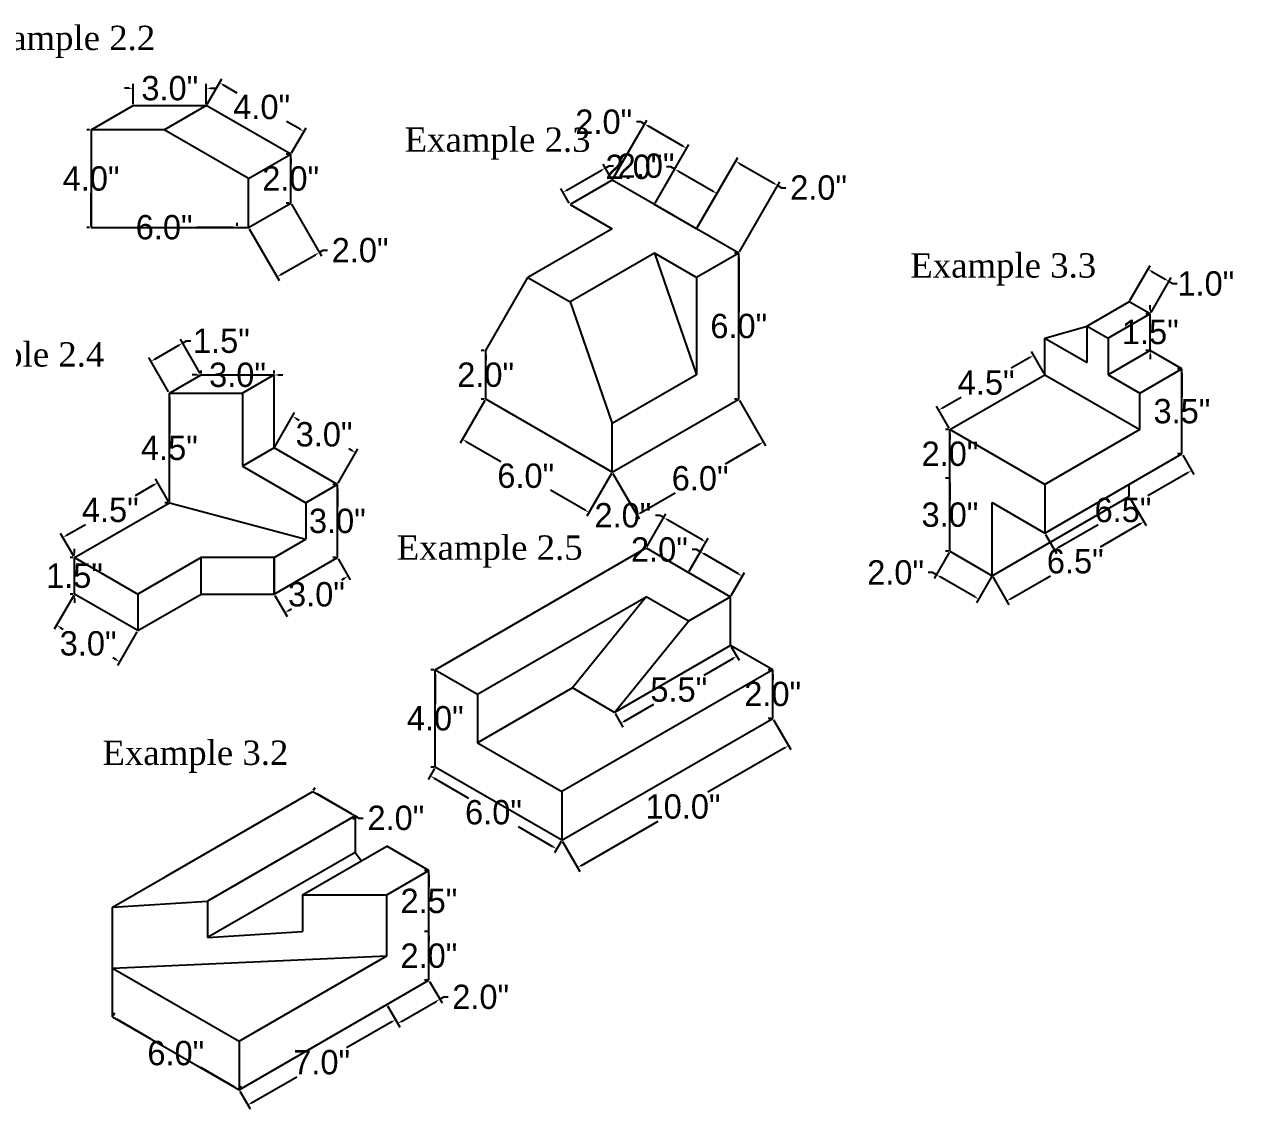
# Model space of a CAD drawing. Header units: inches. Extents: x 3.1 to 85.7, y -11.6 to 33.6.
# Drawn here: x 35.92 to 85.71, y -11.58 to 32.96 of the extents above; entities that cross this region are included whole.
import ezdxf

# ---------------------------------------------------------------- set-up
doc = ezdxf.new("R2010")
doc.units = ezdxf.units.IN
doc.header["$MEASUREMENT"] = 0
doc.dimstyles.get("Standard").update_dxf_attribs({"dimtxt": 1, "dimasz": 0.18, "dimexe": 0.18, "dimexo": 0.0625, "dimgap": 0.09, "dimtad": 0, "dimtih": 1, "dimtoh": 1, "dimdec": 1, "dimzin": 0, "dimdsep": 46, "dimlunit": 3, "dimtxsty": 'Standard', "dimcen": 0.09, "dimadec": 0, "dimazin": 0, "dimtfac": 1, "dimtdec": 1, "dimtofl": 0, "dimtmove": 0, "dimatfit": 3, "dimfxl": 1, "dimtolj": 1, "dimtzin": 0, "dimarcsym": 0})

# ---------------------------------------------------------------- blocks, each defined once
blk = doc.blocks.new('*D2')
at = {"color": 0, "lineweight": -2}
for p, q in [((65.197, 23.563), (65.08, 23.563)), ((65.26, 23.383), (65.26, 21.153)), ((65.26, 17.743), (65.26, 19.973)), ((65.197, 17.563), (65.08, 17.563))]:
    blk.add_line(p, q, dxfattribs=at)
at = {"color": 0}
for points in [[(65.23, 23.383), (65.29, 23.383), (65.26, 23.563)], [(65.23, 17.743), (65.29, 17.743), (65.26, 17.563)]]:
    blk.add_solid(points, dxfattribs=at)
at = {"layer": 'Defpoints', "color": 0}
for p in [(65.26, 23.563), (65.26, 17.563), (65.26, 17.563)]:
    blk.add_point(p, dxfattribs=at)
at = {"color": 0, "insert": (65.26, 20.563), "char_height": 1, "attachment_point": 5}
blk.add_mtext('\\A1;6.0"', dxfattribs=at)
blk = doc.blocks.new('*D5')
at = {"color": 0, "lineweight": -2}
for p, q in [((54.805, 19.563), (54.688, 19.563)), ((54.868, 19.383), (54.868, 19.153)), ((54.868, 17.743), (54.868, 17.973)), ((54.805, 17.563), (54.688, 17.563))]:
    blk.add_line(p, q, dxfattribs=at)
at = {"color": 0}
for points in [[(54.838, 19.383), (54.898, 19.383), (54.868, 19.563)], [(54.838, 17.743), (54.898, 17.743), (54.868, 17.563)]]:
    blk.add_solid(points, dxfattribs=at)
at = {"layer": 'Defpoints', "color": 0}
for p in [(54.868, 19.563), (54.868, 17.563), (54.868, 17.563)]:
    blk.add_point(p, dxfattribs=at)
at = {"color": 0, "insert": (54.868, 18.563), "char_height": 1, "attachment_point": 5}
blk.add_mtext('\\A1;2.0"', dxfattribs=at)
blk = doc.blocks.new('*D7')
at = {"color": 0, "lineweight": -2}
for p, q in [((40.397, 29.683), (40.397, 30.51)), ((43.397, 29.683), (43.397, 30.51)), ((40.217, 30.33), (40.037, 30.33)), ((43.577, 30.33), (43.757, 30.33))]:
    blk.add_line(p, q, dxfattribs=at)
at = {"color": 0}
for points in [[(40.217, 30.36), (40.217, 30.3), (40.397, 30.33)], [(43.577, 30.36), (43.577, 30.3), (43.397, 30.33)]]:
    blk.add_solid(points, dxfattribs=at)
at = {"layer": 'Defpoints', "color": 0}
for p in [(43.397, 30.33), (40.397, 29.62), (43.397, 29.62)]:
    blk.add_point(p, dxfattribs=at)
at = {"color": 0, "insert": (41.897, 30.33), "char_height": 1, "attachment_point": 5}
blk.add_mtext('\\A1;3.0"', dxfattribs=at)
blk = doc.blocks.new('*D8')
at = {"color": 0, "lineweight": -2}
for p, q in [((46.799, 27.62), (46.681, 27.62)), ((46.861, 27.44), (46.861, 27.21)), ((46.861, 25.8), (46.861, 26.03)), ((46.799, 25.62), (46.681, 25.62))]:
    blk.add_line(p, q, dxfattribs=at)
at = {"color": 0}
for points in [[(46.831, 27.44), (46.891, 27.44), (46.861, 27.62)], [(46.831, 25.8), (46.891, 25.8), (46.861, 25.62)]]:
    blk.add_solid(points, dxfattribs=at)
at = {"layer": 'Defpoints', "color": 0}
for p in [(46.861, 27.62), (46.861, 27.62), (46.861, 25.62)]:
    blk.add_point(p, dxfattribs=at)
at = {"color": 0, "insert": (46.861, 26.62), "char_height": 1, "attachment_point": 5}
blk.add_mtext('\\A1;2.0"', dxfattribs=at)
blk = doc.blocks.new('*D9')
at = {"color": 0, "lineweight": -2}
for p, q in [((38.665, 24.683), (38.665, 24.8)), ((38.845, 24.62), (40.325, 24.62)), ((44.485, 24.62), (43.005, 24.62)), ((44.665, 24.683), (44.665, 24.8))]:
    blk.add_line(p, q, dxfattribs=at)
at = {"color": 0}
for points in [[(38.845, 24.65), (38.845, 24.59), (38.665, 24.62)], [(44.485, 24.65), (44.485, 24.59), (44.665, 24.62)]]:
    blk.add_solid(points, dxfattribs=at)
at = {"layer": 'Defpoints', "color": 0}
for p in [(38.665, 24.62), (38.665, 24.62), (44.665, 24.62)]:
    blk.add_point(p, dxfattribs=at)
at = {"color": 0, "insert": (41.665, 24.62), "char_height": 1, "attachment_point": 5}
blk.add_mtext('\\A1;6.0"', dxfattribs=at)
blk = doc.blocks.new('*D10')
at = {"color": 0, "lineweight": -2}
for p, q in [((38.603, 28.62), (38.485, 28.62)), ((38.665, 28.44), (38.665, 27.21)), ((38.665, 24.8), (38.665, 26.03)), ((38.603, 24.62), (38.485, 24.62))]:
    blk.add_line(p, q, dxfattribs=at)
at = {"color": 0}
for points in [[(38.635, 28.44), (38.695, 28.44), (38.665, 28.62)], [(38.635, 24.8), (38.695, 24.8), (38.665, 24.62)]]:
    blk.add_solid(points, dxfattribs=at)
at = {"layer": 'Defpoints', "color": 0}
for p in [(38.665, 28.62), (38.665, 24.62), (38.665, 24.62)]:
    blk.add_point(p, dxfattribs=at)
at = {"color": 0, "insert": (38.665, 26.62), "char_height": 1, "attachment_point": 5}
blk.add_mtext('\\A1;4.0"', dxfattribs=at)
blk = doc.blocks.new('*D12')
at = {"color": 0, "lineweight": -2}
for p, q in [((42.999, 18.559), (42.819, 18.559)), ((43.179, 18.622), (43.179, 18.739)), ((46.179, 18.622), (46.179, 18.739)), ((46.359, 18.559), (46.539, 18.559))]:
    blk.add_line(p, q, dxfattribs=at)
at = {"color": 0}
for points in [[(42.999, 18.589), (42.999, 18.529), (43.179, 18.559)], [(46.359, 18.589), (46.359, 18.529), (46.179, 18.559)]]:
    blk.add_solid(points, dxfattribs=at)
at = {"layer": 'Defpoints', "color": 0}
for p in [(43.179, 18.559), (46.179, 18.559), (46.179, 18.559)]:
    blk.add_point(p, dxfattribs=at)
at = {"color": 0, "insert": (44.679, 18.559), "char_height": 1, "attachment_point": 5}
blk.add_mtext('\\A1;3.0"', dxfattribs=at)
blk = doc.blocks.new('*D14')
at = {"color": 0, "lineweight": -2}
for p, q in [((48.715, 14.059), (48.597, 14.059)), ((48.777, 13.879), (48.777, 13.149)), ((48.777, 11.239), (48.777, 11.969)), ((48.715, 11.059), (48.597, 11.059))]:
    blk.add_line(p, q, dxfattribs=at)
at = {"color": 0}
for points in [[(48.747, 13.879), (48.807, 13.879), (48.777, 14.059)], [(48.747, 11.239), (48.807, 11.239), (48.777, 11.059)]]:
    blk.add_solid(points, dxfattribs=at)
at = {"layer": 'Defpoints', "color": 0}
for p in [(48.777, 14.059), (48.777, 14.059), (48.777, 11.059)]:
    blk.add_point(p, dxfattribs=at)
at = {"color": 0, "insert": (48.777, 12.559), "char_height": 1, "attachment_point": 5}
blk.add_mtext('\\A1;3.0"', dxfattribs=at)
blk = doc.blocks.new('*D17')
at = {"color": 0, "lineweight": -2}
for p, q in [((41.88, 17.629), (41.88, 16.149)), ((41.943, 17.809), (42.06, 17.809)), ((41.88, 13.489), (41.88, 14.969)), ((41.818, 13.309), (41.7, 13.309))]:
    blk.add_line(p, q, dxfattribs=at)
at = {"color": 0}
for points in [[(41.85, 17.629), (41.91, 17.629), (41.88, 17.809)], [(41.85, 13.489), (41.91, 13.489), (41.88, 13.309)]]:
    blk.add_solid(points, dxfattribs=at)
at = {"layer": 'Defpoints', "color": 0}
for p in [(41.88, 17.809), (41.88, 13.309), (41.88, 13.309)]:
    blk.add_point(p, dxfattribs=at)
at = {"color": 0, "insert": (41.88, 15.559), "char_height": 1, "attachment_point": 5}
blk.add_mtext('\\A1;4.5"', dxfattribs=at)
blk = doc.blocks.new('*D18')
at = {"color": 0, "lineweight": -2}
for p, q in [((37.92, 11.059), (37.803, 11.059)), ((37.983, 11.239), (37.983, 11.419)), ((37.92, 9.559), (37.803, 9.559)), ((37.983, 9.379), (37.983, 9.199))]:
    blk.add_line(p, q, dxfattribs=at)
at = {"color": 0}
for points in [[(37.953, 11.239), (38.013, 11.239), (37.983, 11.059)], [(37.953, 9.379), (38.013, 9.379), (37.983, 9.559)]]:
    blk.add_solid(points, dxfattribs=at)
at = {"layer": 'Defpoints', "color": 0}
for p in [(37.983, 11.059), (37.983, 9.559), (37.983, 9.559)]:
    blk.add_point(p, dxfattribs=at)
at = {"color": 0, "insert": (37.983, 10.309), "char_height": 1, "attachment_point": 5}
blk.add_mtext('\\A1;1.5"', dxfattribs=at)
blk = doc.blocks.new('*D21')
at = {"color": 0, "lineweight": -2}
for p, q in [((66.592, 6.453), (66.474, 6.453)), ((66.654, 6.273), (66.654, 6.043)), ((66.654, 4.633), (66.654, 4.863)), ((66.592, 4.453), (66.474, 4.453))]:
    blk.add_line(p, q, dxfattribs=at)
at = {"color": 0}
for points in [[(66.624, 6.273), (66.684, 6.273), (66.654, 6.453)], [(66.624, 4.633), (66.684, 4.633), (66.654, 4.453)]]:
    blk.add_solid(points, dxfattribs=at)
at = {"layer": 'Defpoints', "color": 0}
for p in [(66.654, 6.453), (66.654, 6.453), (66.654, 4.453)]:
    blk.add_point(p, dxfattribs=at)
at = {"color": 0, "insert": (66.654, 5.453), "char_height": 1, "attachment_point": 5}
blk.add_mtext('\\A1;2.0"', dxfattribs=at)
blk = doc.blocks.new('*D25')
at = {"color": 0, "lineweight": -2}
for p, q in [((52.735, 6.453), (52.618, 6.453)), ((52.798, 6.273), (52.798, 5.043)), ((52.798, 2.633), (52.798, 3.863)), ((52.735, 2.453), (52.618, 2.453))]:
    blk.add_line(p, q, dxfattribs=at)
at = {"color": 0}
for points in [[(52.768, 6.273), (52.828, 6.273), (52.798, 6.453)], [(52.768, 2.633), (52.828, 2.633), (52.798, 2.453)]]:
    blk.add_solid(points, dxfattribs=at)
at = {"layer": 'Defpoints', "color": 0}
for p in [(52.798, 6.453), (52.798, 2.453), (52.798, 2.453)]:
    blk.add_point(p, dxfattribs=at)
at = {"color": 0, "insert": (52.798, 4.453), "char_height": 1, "attachment_point": 5}
blk.add_mtext('\\A1;4.0"', dxfattribs=at)
blk = doc.blocks.new('*D38')
at = {"color": 0, "lineweight": -2}
for p, q in [((52.474, -1.796), (52.356, -1.796)), ((52.536, -1.976), (52.536, -2.456)), ((52.536, -4.116), (52.536, -3.636)), ((52.474, -4.296), (52.356, -4.296))]:
    blk.add_line(p, q, dxfattribs=at)
at = {"color": 0}
for points in [[(52.506, -1.976), (52.566, -1.976), (52.536, -1.796)], [(52.506, -4.116), (52.566, -4.116), (52.536, -4.296)]]:
    blk.add_solid(points, dxfattribs=at)
at = {"layer": 'Defpoints', "color": 0}
for p in [(52.536, -1.796), (52.536, -1.796), (52.536, -4.296)]:
    blk.add_point(p, dxfattribs=at)
at = {"color": 0, "insert": (52.536, -3.046), "char_height": 1, "attachment_point": 5}
blk.add_mtext('\\A1;2.5"', dxfattribs=at)
blk = doc.blocks.new('*D39')
at = {"color": 0, "lineweight": -2}
for p, q in [((52.474, -4.296), (52.356, -4.296)), ((52.536, -4.476), (52.536, -4.706)), ((52.536, -6.116), (52.536, -5.886)), ((52.474, -6.296), (52.356, -6.296))]:
    blk.add_line(p, q, dxfattribs=at)
at = {"color": 0}
for points in [[(52.506, -4.476), (52.566, -4.476), (52.536, -4.296)], [(52.506, -6.116), (52.566, -6.116), (52.536, -6.296)]]:
    blk.add_solid(points, dxfattribs=at)
at = {"layer": 'Defpoints', "color": 0}
for p in [(52.536, -4.296), (52.536, -4.296), (52.536, -6.296)]:
    blk.add_point(p, dxfattribs=at)
at = {"color": 0, "insert": (52.536, -5.296), "char_height": 1, "attachment_point": 5}
blk.add_mtext('\\A1;2.0"', dxfattribs=at)
blk = doc.blocks.new('*D44')
at = {"color": 0, "lineweight": -2}
for p, q in [((73.869, 16.316), (73.752, 16.316)), ((73.932, 16.136), (73.932, 15.906)), ((73.932, 14.496), (73.932, 14.726)), ((73.869, 14.316), (73.752, 14.316))]:
    blk.add_line(p, q, dxfattribs=at)
at = {"color": 0}
for points in [[(73.902, 16.136), (73.962, 16.136), (73.932, 16.316)], [(73.902, 14.496), (73.962, 14.496), (73.932, 14.316)]]:
    blk.add_solid(points, dxfattribs=at)
at = {"layer": 'Defpoints', "color": 0}
for p in [(73.932, 16.316), (73.932, 16.316), (73.932, 14.316)]:
    blk.add_point(p, dxfattribs=at)
at = {"color": 0, "insert": (73.932, 15.316), "char_height": 1, "attachment_point": 5}
blk.add_mtext('\\A1;2.0"', dxfattribs=at)
blk = doc.blocks.new('*D45')
at = {"color": 0, "lineweight": -2}
for p, q in [((73.869, 14.316), (73.752, 14.316)), ((73.932, 14.136), (73.932, 13.406)), ((73.932, 11.496), (73.932, 12.226)), ((73.869, 11.316), (73.752, 11.316))]:
    blk.add_line(p, q, dxfattribs=at)
at = {"color": 0}
for points in [[(73.902, 14.136), (73.962, 14.136), (73.932, 14.316)], [(73.902, 11.496), (73.962, 11.496), (73.932, 11.316)]]:
    blk.add_solid(points, dxfattribs=at)
at = {"layer": 'Defpoints', "color": 0}
for p in [(73.932, 14.316), (73.932, 11.316), (73.932, 11.316)]:
    blk.add_point(p, dxfattribs=at)
at = {"color": 0, "insert": (73.932, 12.816), "char_height": 1, "attachment_point": 5}
blk.add_mtext('\\A1;3.0"', dxfattribs=at)
blk = doc.blocks.new('*D48')
at = {"color": 0, "lineweight": -2}
for p, q in [((83.396, 18.816), (83.278, 18.816)), ((83.458, 18.636), (83.458, 17.656)), ((83.458, 15.496), (83.458, 16.476)), ((83.396, 15.316), (83.278, 15.316))]:
    blk.add_line(p, q, dxfattribs=at)
at = {"color": 0}
for points in [[(83.428, 18.636), (83.488, 18.636), (83.458, 18.816)], [(83.428, 15.496), (83.488, 15.496), (83.458, 15.316)]]:
    blk.add_solid(points, dxfattribs=at)
at = {"layer": 'Defpoints', "color": 0}
for p in [(83.458, 18.816), (83.458, 15.316), (83.458, 15.316)]:
    blk.add_point(p, dxfattribs=at)
at = {"color": 0, "insert": (83.458, 17.066), "char_height": 1, "attachment_point": 5}
blk.add_mtext('\\A1;3.5"', dxfattribs=at)
blk = doc.blocks.new('*D49')
at = {"color": 0, "lineweight": -2}
for p, q in [((82.159, 21.246), (82.159, 21.426)), ((82.097, 21.066), (81.979, 21.066)), ((82.097, 19.566), (81.979, 19.566)), ((82.159, 19.386), (82.159, 19.206))]:
    blk.add_line(p, q, dxfattribs=at)
at = {"color": 0}
for points in [[(82.129, 21.246), (82.189, 21.246), (82.159, 21.066)], [(82.129, 19.386), (82.189, 19.386), (82.159, 19.566)]]:
    blk.add_solid(points, dxfattribs=at)
at = {"layer": 'Defpoints', "color": 0}
for p in [(82.159, 21.066), (82.159, 21.066), (82.159, 19.566)]:
    blk.add_point(p, dxfattribs=at)
at = {"color": 0, "insert": (82.159, 20.316), "char_height": 1, "attachment_point": 5}
blk.add_mtext('\\A1;1.5"', dxfattribs=at)
blk = doc.blocks.new('*D52')
at = {"color": 0, "lineweight": -2}
for p, q in [((39.577, -7.742), (39.636, -7.64)), ((39.702, -7.886), (41.122, -8.706)), ((44.586, -10.706), (43.166, -9.886)), ((44.773, -10.742), (44.832, -10.64))]:
    blk.add_line(p, q, dxfattribs=at)
at = {"color": 0}
for points in [[(39.717, -7.86), (39.687, -7.912), (39.546, -7.796)], [(44.601, -10.68), (44.571, -10.732), (44.742, -10.796)]]:
    blk.add_solid(points, dxfattribs=at)
at = {"layer": 'Defpoints', "color": 0}
for p in [(39.546, -7.796), (44.742, -10.796), (44.742, -10.796)]:
    blk.add_point(p, dxfattribs=at)
at = {"color": 0, "insert": (42.144, -9.296), "char_height": 1, "attachment_point": 5}
blk.add_mtext('\\A1;6.0"', dxfattribs=at)
blk = doc.blocks.new('*D53')
at = {"color": 0, "lineweight": -2}
for p, q in [((50.836, -7.35), (51.255, -8.076)), ((51.009, -8.01), (49.156, -9.08)), ((45.259, -11.33), (47.112, -10.26)), ((44.773, -10.85), (45.193, -11.576))]:
    blk.add_line(p, q, dxfattribs=at)
at = {"color": 0}
for points in [[(50.994, -7.984), (51.024, -8.036), (51.165, -7.92)], [(45.244, -11.304), (45.274, -11.356), (45.103, -11.42)]]:
    blk.add_solid(points, dxfattribs=at)
at = {"layer": 'Defpoints', "color": 0}
for p in [(50.804, -7.296), (44.742, -10.796), (45.103, -11.42)]:
    blk.add_point(p, dxfattribs=at)
at = {"color": 0, "insert": (48.134, -9.67), "char_height": 1, "attachment_point": 5}
blk.add_mtext('\\A1;7.0"', dxfattribs=at)
blk = doc.blocks.new('*D54')
at = {"color": 0, "lineweight": -2}
for p, q in [((47.804, 1.508), (47.863, 1.61)), ((47.929, 1.364), (49.349, 0.544)), ((49.474, 0.4), (49.415, 0.298)), ((49.505, 0.454), (49.661, 0.364)), ((49.661, 0.364), (49.841, 0.364))]:
    blk.add_line(p, q, dxfattribs=at)
at = {"color": 0}
for points in [[(47.944, 1.39), (47.914, 1.338), (47.773, 1.454)], [(49.364, 0.57), (49.334, 0.518), (49.505, 0.454)]]:
    blk.add_solid(points, dxfattribs=at)
at = {"layer": 'Defpoints', "color": 0}
for p in [(47.773, 1.454), (49.505, 0.454), (49.505, 0.454)]:
    blk.add_point(p, dxfattribs=at)
at = {"color": 0, "insert": (51.181, 0.364), "char_height": 1, "attachment_point": 5}
blk.add_mtext('\\A1;2.0"', dxfattribs=at)
blk = doc.blocks.new('*D55')
at = {"color": 0, "lineweight": -2}
for p, q in [((52.568, -6.35), (53.077, -7.232)), ((50.836, -7.35), (51.345, -8.232)), ((51.411, -7.986), (52.831, -7.166)), ((52.987, -7.076), (53.143, -6.986)), ((53.143, -6.986), (53.323, -6.986))]:
    blk.add_line(p, q, dxfattribs=at)
at = {"color": 0}
for points in [[(52.816, -7.14), (52.846, -7.192), (52.987, -7.076)], [(51.396, -7.96), (51.426, -8.012), (51.255, -8.076)]]:
    blk.add_solid(points, dxfattribs=at)
at = {"layer": 'Defpoints', "color": 0}
for p in [(52.536, -6.296), (50.804, -7.296), (52.987, -7.076)]:
    blk.add_point(p, dxfattribs=at)
at = {"color": 0, "insert": (54.663, -6.986), "char_height": 1, "attachment_point": 5}
blk.add_mtext('\\A1;2.0"', dxfattribs=at)
blk = doc.blocks.new('*D56')
at = {"color": 0, "lineweight": -2}
for p, q in [((52.766, 2.399), (52.501, 1.939)), ((52.747, 2.005), (54.167, 1.185)), ((57.631, -0.815), (56.211, 0.005)), ((57.963, -0.601), (57.697, -1.061))]:
    blk.add_line(p, q, dxfattribs=at)
at = {"color": 0}
for points in [[(52.762, 2.031), (52.732, 1.979), (52.591, 2.095)], [(57.646, -0.789), (57.616, -0.841), (57.787, -0.905)]]:
    blk.add_solid(points, dxfattribs=at)
at = {"layer": 'Defpoints', "color": 0}
for p in [(52.798, 2.453), (57.787, -0.905), (57.994, -0.547)]:
    blk.add_point(p, dxfattribs=at)
at = {"color": 0, "insert": (55.189, 0.595), "char_height": 1, "attachment_point": 5}
blk.add_mtext('\\A1;6.0"', dxfattribs=at)
blk = doc.blocks.new('*D57')
at = {"color": 0, "lineweight": -2}
for p, q in [((66.685, 4.399), (67.392, 3.174)), ((67.147, 3.24), (63.994, 1.42)), ((58.798, -1.58), (61.95, 0.24)), ((58.025, -0.601), (58.732, -1.826))]:
    blk.add_line(p, q, dxfattribs=at)
at = {"color": 0}
for points in [[(67.132, 3.266), (67.162, 3.214), (67.302, 3.33)], [(58.783, -1.554), (58.813, -1.606), (58.642, -1.67)]]:
    blk.add_solid(points, dxfattribs=at)
at = {"layer": 'Defpoints', "color": 0}
for p in [(66.654, 4.453), (57.994, -0.547), (58.642, -1.67)]:
    blk.add_point(p, dxfattribs=at)
at = {"color": 0, "insert": (62.972, 0.83), "char_height": 1, "attachment_point": 5}
blk.add_mtext('\\A1;10.0"', dxfattribs=at)
blk = doc.blocks.new('*D58')
at = {"color": 0, "lineweight": -2}
for p, q in [((64.953, 7.399), (65.27, 6.851)), ((65.024, 6.917), (63.82, 6.222)), ((60.572, 4.347), (61.776, 5.042)), ((60.19, 4.649), (60.506, 4.101))]:
    blk.add_line(p, q, dxfattribs=at)
at = {"color": 0}
for points in [[(65.009, 6.943), (65.039, 6.891), (65.18, 7.007)], [(60.557, 4.373), (60.587, 4.321), (60.416, 4.257)]]:
    blk.add_solid(points, dxfattribs=at)
at = {"layer": 'Defpoints', "color": 0}
for p in [(64.922, 7.453), (60.159, 4.703), (60.416, 4.257)]:
    blk.add_point(p, dxfattribs=at)
at = {"color": 0, "insert": (62.798, 5.632), "char_height": 1, "attachment_point": 5}
blk.add_mtext('\\A1;5.5"', dxfattribs=at)
blk = doc.blocks.new('*D59')
at = {"color": 0, "lineweight": -2}
for p, q in [((61.489, 11.507), (62.268, 12.856)), ((62.022, 12.79), (61.842, 12.79)), ((62.178, 12.7), (62.022, 12.79)), ((63.754, 11.79), (62.334, 12.61)), ((63.221, 10.507), (64, 11.856))]:
    blk.add_line(p, q, dxfattribs=at)
at = {"color": 0}
for points in [[(62.349, 12.636), (62.319, 12.584), (62.178, 12.7)], [(63.769, 11.816), (63.739, 11.764), (63.91, 11.7)]]:
    blk.add_solid(points, dxfattribs=at)
at = {"layer": 'Defpoints', "color": 0}
for p in [(62.178, 12.7), (61.458, 11.453), (63.19, 10.453)]:
    blk.add_point(p, dxfattribs=at)
at = {"color": 0, "insert": (60.502, 12.79), "char_height": 1, "attachment_point": 5}
blk.add_mtext('\\A1;2.0"', dxfattribs=at)
blk = doc.blocks.new('*D60')
at = {"color": 0, "lineweight": -2}
for p, q in [((63.221, 10.507), (63.767, 11.452)), ((63.521, 11.386), (63.341, 11.386)), ((63.677, 11.296), (63.521, 11.386)), ((65.253, 10.386), (63.833, 11.206)), ((64.953, 9.507), (65.499, 10.452))]:
    blk.add_line(p, q, dxfattribs=at)
at = {"color": 0}
for points in [[(63.848, 11.232), (63.818, 11.18), (63.677, 11.296)], [(65.268, 10.412), (65.238, 10.36), (65.409, 10.296)]]:
    blk.add_solid(points, dxfattribs=at)
at = {"layer": 'Defpoints', "color": 0}
for p in [(63.677, 11.296), (63.19, 10.453), (64.922, 9.453)]:
    blk.add_point(p, dxfattribs=at)
at = {"color": 0, "insert": (62.001, 11.386), "char_height": 1, "attachment_point": 5}
blk.add_mtext('\\A1;2.0"', dxfattribs=at)
blk = doc.blocks.new('*D61')
at = {"color": 0, "lineweight": -2}
for p, q in [((81.324, 13.512), (81.983, 12.372)), ((81.737, 12.438), (80.1, 11.493)), ((75.695, 10.262), (76.354, 9.122)), ((76.419, 9.368), (78.056, 10.313))]:
    blk.add_line(p, q, dxfattribs=at)
at = {"color": 0}
for points in [[(81.722, 12.464), (81.752, 12.412), (81.893, 12.528)], [(76.404, 9.394), (76.434, 9.342), (76.264, 9.278)]]:
    blk.add_solid(points, dxfattribs=at)
at = {"layer": 'Defpoints', "color": 0}
for p in [(81.293, 13.566), (81.893, 12.528), (75.664, 10.316)]:
    blk.add_point(p, dxfattribs=at)
at = {"color": 0, "insert": (79.078, 10.903), "char_height": 1, "attachment_point": 5}
blk.add_mtext('\\A1;6.5"', dxfattribs=at)
blk = doc.blocks.new('*D62')
at = {"color": 0, "lineweight": -2}
for p, q in [((83.489, 15.262), (83.943, 14.476)), ((83.697, 14.542), (82.061, 13.597)), ((77.86, 12.012), (78.314, 11.226)), ((78.38, 11.472), (80.017, 12.417))]:
    blk.add_line(p, q, dxfattribs=at)
at = {"color": 0}
for points in [[(83.682, 14.568), (83.712, 14.516), (83.853, 14.632)], [(78.365, 11.498), (78.395, 11.446), (78.224, 11.382)]]:
    blk.add_solid(points, dxfattribs=at)
at = {"layer": 'Defpoints', "color": 0}
for p in [(83.458, 15.316), (77.829, 12.066), (78.224, 11.382)]:
    blk.add_point(p, dxfattribs=at)
at = {"color": 0, "insert": (81.039, 13.007), "char_height": 1, "attachment_point": 5}
blk.add_mtext('\\A1;6.5"', dxfattribs=at)
blk = doc.blocks.new('*D63')
at = {"color": 0, "lineweight": -2}
for p, q in [((73.901, 11.262), (73.286, 10.198)), ((73.221, 10.444), (73.041, 10.444)), ((73.376, 10.354), (73.221, 10.444)), ((74.953, 9.444), (73.532, 10.264)), ((75.633, 10.262), (75.019, 9.198))]:
    blk.add_line(p, q, dxfattribs=at)
at = {"color": 0}
for points in [[(73.547, 10.29), (73.517, 10.238), (73.376, 10.354)], [(74.968, 9.47), (74.938, 9.418), (75.109, 9.354)]]:
    blk.add_solid(points, dxfattribs=at)
at = {"layer": 'Defpoints', "color": 0}
for p in [(73.932, 11.316), (73.376, 10.354), (75.664, 10.316)]:
    blk.add_point(p, dxfattribs=at)
at = {"color": 0, "insert": (71.701, 10.444), "char_height": 1, "attachment_point": 5}
blk.add_mtext('\\A1;2.0"', dxfattribs=at)
blk = doc.blocks.new('*D64')
at = {"color": 0, "lineweight": -2}
for p, q in [((77.798, 18.621), (77.277, 19.522)), ((77.211, 19.276), (76.44, 18.831)), ((73.626, 17.206), (74.397, 17.651)), ((73.901, 16.371), (73.38, 17.272))]:
    blk.add_line(p, q, dxfattribs=at)
at = {"color": 0}
for points in [[(77.196, 19.302), (77.226, 19.25), (77.367, 19.366)], [(73.611, 17.232), (73.641, 17.18), (73.47, 17.116)]]:
    blk.add_solid(points, dxfattribs=at)
at = {"layer": 'Defpoints', "color": 0}
for p in [(77.367, 19.366), (77.829, 18.566), (73.932, 16.316)]:
    blk.add_point(p, dxfattribs=at)
at = {"color": 0, "insert": (75.419, 18.241), "char_height": 1, "attachment_point": 5}
blk.add_mtext('\\A1;4.5"', dxfattribs=at)
blk = doc.blocks.new('*D66')
at = {"color": 0, "lineweight": -2}
for p, q in [((81.324, 21.621), (82.153, 23.056)), ((82.19, 21.121), (83.019, 22.556)), ((82.219, 22.81), (82.773, 22.49)), ((82.929, 22.4), (83.085, 22.31)), ((83.085, 22.31), (83.265, 22.31))]:
    blk.add_line(p, q, dxfattribs=at)
at = {"color": 0}
for points in [[(82.234, 22.836), (82.204, 22.784), (82.063, 22.9)], [(82.788, 22.516), (82.758, 22.464), (82.929, 22.4)]]:
    blk.add_solid(points, dxfattribs=at)
at = {"layer": 'Defpoints', "color": 0}
for p in [(82.929, 22.4), (81.293, 21.566), (82.159, 21.066)]:
    blk.add_point(p, dxfattribs=at)
at = {"color": 0, "insert": (84.439, 22.31), "char_height": 1, "attachment_point": 5}
blk.add_mtext('\\A1;1.0"', dxfattribs=at)
blk = doc.blocks.new('*D67')
at = {"color": 0, "lineweight": -2}
for p, q in [((58.202, 26.147), (59.622, 26.967)), ((60.032, 26.617), (59.688, 27.213)), ((59.778, 27.057), (59.934, 27.147)), ((59.934, 27.147), (60.114, 27.147)), ((58.3, 25.617), (57.956, 26.213))]:
    blk.add_line(p, q, dxfattribs=at)
at = {"color": 0}
for points in [[(59.607, 26.993), (59.637, 26.942), (59.778, 27.057)], [(58.187, 26.173), (58.217, 26.122), (58.046, 26.057)]]:
    blk.add_solid(points, dxfattribs=at)
at = {"layer": 'Defpoints', "color": 0}
for p in [(59.778, 27.057), (60.064, 26.563), (58.332, 25.563)]:
    blk.add_point(p, dxfattribs=at)
at = {"color": 0, "insert": (61.454, 27.147), "char_height": 1, "attachment_point": 5}
blk.add_mtext('\\A1;2.0"', dxfattribs=at)
blk = doc.blocks.new('*D68')
at = {"color": 0, "lineweight": -2}
for p, q in [((54.836, 17.509), (53.825, 15.758)), ((54.071, 15.824), (55.491, 15.004)), ((60.032, 14.509), (59.021, 12.758)), ((58.956, 13.004), (57.535, 13.824))]:
    blk.add_line(p, q, dxfattribs=at)
at = {"color": 0}
for points in [[(54.086, 15.85), (54.056, 15.798), (53.915, 15.914)], [(58.971, 13.03), (58.941, 12.978), (59.111, 12.914)]]:
    blk.add_solid(points, dxfattribs=at)
at = {"layer": 'Defpoints', "color": 0}
for p in [(54.868, 17.563), (60.064, 14.563), (59.111, 12.914)]:
    blk.add_point(p, dxfattribs=at)
at = {"color": 0, "insert": (56.513, 14.414), "char_height": 1, "attachment_point": 5}
blk.add_mtext('\\A1;6.0"', dxfattribs=at)
blk = doc.blocks.new('*D69')
at = {"color": 0, "lineweight": -2}
for p, q in [((65.291, 17.509), (66.362, 15.654)), ((66.116, 15.72), (64.696, 14.9)), ((60.095, 14.509), (61.166, 12.654)), ((61.231, 12.9), (62.652, 13.72))]:
    blk.add_line(p, q, dxfattribs=at)
at = {"color": 0}
for points in [[(66.101, 15.746), (66.131, 15.694), (66.272, 15.81)], [(61.216, 12.926), (61.246, 12.874), (61.076, 12.81)]]:
    blk.add_solid(points, dxfattribs=at)
at = {"layer": 'Defpoints', "color": 0}
for p in [(65.26, 17.563), (60.064, 14.563), (61.076, 12.81)]:
    blk.add_point(p, dxfattribs=at)
at = {"color": 0, "insert": (63.674, 14.31), "char_height": 1, "attachment_point": 5}
blk.add_mtext('\\A1;6.0"', dxfattribs=at)
blk = doc.blocks.new('*D70')
at = {"color": 0, "lineweight": -2}
for p, q in [((60.095, 26.617), (61.482, 29.019)), ((61.236, 28.953), (61.056, 28.953)), ((61.392, 28.863), (61.236, 28.953)), ((62.968, 27.953), (61.548, 28.773)), ((61.827, 25.617), (63.214, 28.019))]:
    blk.add_line(p, q, dxfattribs=at)
at = {"color": 0}
for points in [[(61.563, 28.799), (61.533, 28.748), (61.392, 28.863)], [(62.983, 27.979), (62.953, 27.928), (63.124, 27.863)]]:
    blk.add_solid(points, dxfattribs=at)
at = {"layer": 'Defpoints', "color": 0}
for p in [(61.392, 28.863), (60.064, 26.563), (61.796, 25.563)]:
    blk.add_point(p, dxfattribs=at)
at = {"color": 0, "insert": (59.716, 28.953), "char_height": 1, "attachment_point": 5}
blk.add_mtext('\\A1;2.0"', dxfattribs=at)
blk = doc.blocks.new('*D71')
at = {"color": 0, "lineweight": -2}
for p, q in [((61.827, 25.617), (62.721, 27.165)), ((62.475, 27.099), (62.295, 27.099)), ((62.631, 27.009), (62.475, 27.099)), ((64.207, 26.099), (62.786, 26.919)), ((63.559, 24.617), (64.453, 26.165))]:
    blk.add_line(p, q, dxfattribs=at)
at = {"color": 0}
for points in [[(62.801, 26.945), (62.771, 26.893), (62.631, 27.009)], [(64.222, 26.125), (64.192, 26.073), (64.363, 26.009)]]:
    blk.add_solid(points, dxfattribs=at)
at = {"layer": 'Defpoints', "color": 0}
for p in [(62.631, 27.009), (61.796, 25.563), (63.528, 24.563)]:
    blk.add_point(p, dxfattribs=at)
at = {"color": 0, "insert": (60.955, 27.099), "char_height": 1, "attachment_point": 5}
blk.add_mtext('\\A1;2.0"', dxfattribs=at)
blk = doc.blocks.new('*D72')
at = {"color": 0, "lineweight": -2}
for p, q in [((63.559, 24.617), (65.22, 27.494)), ((65.286, 27.248), (66.706, 26.428)), ((65.291, 23.617), (66.952, 26.494)), ((66.862, 26.338), (67.018, 26.248)), ((67.018, 26.248), (67.198, 26.248))]:
    blk.add_line(p, q, dxfattribs=at)
at = {"color": 0}
for points in [[(65.301, 27.274), (65.271, 27.222), (65.13, 27.338)], [(66.721, 26.454), (66.691, 26.402), (66.862, 26.338)]]:
    blk.add_solid(points, dxfattribs=at)
at = {"layer": 'Defpoints', "color": 0}
for p in [(66.862, 26.338), (63.528, 24.563), (65.26, 23.563)]:
    blk.add_point(p, dxfattribs=at)
at = {"color": 0, "insert": (68.538, 26.248), "char_height": 1, "attachment_point": 5}
blk.add_mtext('\\A1;2.0"', dxfattribs=at)
blk = doc.blocks.new('*D73')
at = {"color": 0, "lineweight": -2}
for p, q in [((46.893, 25.566), (48.125, 23.432)), ((45.161, 24.566), (46.393, 22.432)), ((46.459, 22.678), (47.879, 23.498)), ((48.035, 23.588), (48.191, 23.678)), ((48.191, 23.678), (48.371, 23.678))]:
    blk.add_line(p, q, dxfattribs=at)
at = {"color": 0}
for points in [[(47.864, 23.524), (47.894, 23.472), (48.035, 23.588)], [(46.444, 22.704), (46.474, 22.652), (46.303, 22.588)]]:
    blk.add_solid(points, dxfattribs=at)
at = {"layer": 'Defpoints', "color": 0}
for p in [(46.861, 25.62), (45.129, 24.62), (48.035, 23.588)]:
    blk.add_point(p, dxfattribs=at)
at = {"color": 0, "insert": (49.711, 23.678), "char_height": 1, "attachment_point": 5}
blk.add_mtext('\\A1;2.0"', dxfattribs=at)
blk = doc.blocks.new('*D74')
at = {"color": 0, "lineweight": -2}
for p, q in [((43.429, 29.674), (44.029, 30.714)), ((44.095, 30.468), (44.649, 30.148)), ((47.247, 28.648), (46.693, 28.968)), ((46.893, 27.674), (47.493, 28.714))]:
    blk.add_line(p, q, dxfattribs=at)
at = {"color": 0}
for points in [[(44.11, 30.494), (44.08, 30.442), (43.939, 30.558)], [(47.262, 28.674), (47.232, 28.622), (47.403, 28.558)]]:
    blk.add_solid(points, dxfattribs=at)
at = {"layer": 'Defpoints', "color": 0}
for p in [(43.397, 29.62), (47.403, 28.558), (46.861, 27.62)]:
    blk.add_point(p, dxfattribs=at)
at = {"color": 0, "insert": (45.671, 29.558), "char_height": 1, "attachment_point": 5}
blk.add_mtext('\\A1;4.0"', dxfattribs=at)
blk = doc.blocks.new('*D75')
at = {"color": 0, "lineweight": -2}
for p, q in [((48.808, 11.005), (49.308, 10.139)), ((49.062, 10.205), (48.941, 10.135)), ((46.21, 9.505), (46.71, 8.639)), ((46.776, 8.885), (46.897, 8.955))]:
    blk.add_line(p, q, dxfattribs=at)
at = {"color": 0}
for points in [[(49.047, 10.231), (49.077, 10.179), (49.218, 10.295)], [(46.761, 8.911), (46.791, 8.859), (46.62, 8.795)]]:
    blk.add_solid(points, dxfattribs=at)
at = {"layer": 'Defpoints', "color": 0}
for p in [(48.777, 11.059), (49.218, 10.295), (46.179, 9.559)]:
    blk.add_point(p, dxfattribs=at)
at = {"color": 0, "insert": (47.919, 9.545), "char_height": 1, "attachment_point": 5}
blk.add_mtext('\\A1;3.0"', dxfattribs=at)
blk = doc.blocks.new('*D76')
at = {"color": 0, "lineweight": -2}
for p, q in [((37.952, 9.505), (37.154, 8.124)), ((37.4, 8.189), (37.521, 8.119)), ((40.55, 8.005), (39.752, 6.624)), ((39.686, 6.869), (39.565, 6.939))]:
    blk.add_line(p, q, dxfattribs=at)
at = {"color": 0}
for points in [[(37.415, 8.215), (37.385, 8.163), (37.244, 8.279)], [(39.701, 6.895), (39.671, 6.843), (39.842, 6.779)]]:
    blk.add_solid(points, dxfattribs=at)
at = {"layer": 'Defpoints', "color": 0}
for p in [(37.983, 9.559), (40.581, 8.059), (39.842, 6.779)]:
    blk.add_point(p, dxfattribs=at)
at = {"color": 0, "insert": (38.543, 7.529), "char_height": 1, "attachment_point": 5}
blk.add_mtext('\\A1;3.0"', dxfattribs=at)
blk = doc.blocks.new('*D77')
at = {"color": 0, "lineweight": -2}
for p, q in [((46.21, 15.613), (47.023, 17.021)), ((47.089, 16.775), (47.21, 16.705)), ((48.808, 14.113), (49.621, 15.521)), ((49.375, 15.455), (49.254, 15.525))]:
    blk.add_line(p, q, dxfattribs=at)
at = {"color": 0}
for points in [[(47.104, 16.801), (47.074, 16.749), (46.933, 16.865)], [(49.39, 15.481), (49.36, 15.429), (49.531, 15.365)]]:
    blk.add_solid(points, dxfattribs=at)
at = {"layer": 'Defpoints', "color": 0}
for p in [(46.933, 16.865), (46.179, 15.559), (48.777, 14.059)]:
    blk.add_point(p, dxfattribs=at)
at = {"color": 0, "insert": (48.232, 16.115), "char_height": 1, "attachment_point": 5}
blk.add_mtext('\\A1;3.0"', dxfattribs=at)
blk = doc.blocks.new('*D78')
at = {"color": 0, "lineweight": -2}
for p, q in [((43.148, 18.613), (42.333, 20.024)), ((42.423, 19.868), (42.579, 19.958)), ((42.579, 19.958), (42.759, 19.958)), ((41.28, 19.208), (42.267, 19.778)), ((41.849, 17.863), (41.034, 19.274))]:
    blk.add_line(p, q, dxfattribs=at)
at = {"color": 0}
for points in [[(42.252, 19.804), (42.282, 19.752), (42.423, 19.868)], [(41.265, 19.234), (41.295, 19.182), (41.124, 19.118)]]:
    blk.add_solid(points, dxfattribs=at)
at = {"layer": 'Defpoints', "color": 0}
for p in [(42.423, 19.868), (43.179, 18.559), (41.88, 17.809)]:
    blk.add_point(p, dxfattribs=at)
at = {"color": 0, "insert": (44.016, 19.958), "char_height": 1, "attachment_point": 5}
blk.add_mtext('\\A1;1.5"', dxfattribs=at)
blk = doc.blocks.new('*D82')
at = {"color": 0, "lineweight": -2}
for p, q in [((41.247, 14.046), (40.476, 13.601)), ((41.849, 13.363), (41.313, 14.291)), ((37.952, 11.113), (37.416, 12.041)), ((37.662, 11.976), (38.432, 12.421))]:
    blk.add_line(p, q, dxfattribs=at)
at = {"color": 0}
for points in [[(41.232, 14.072), (41.262, 14.02), (41.403, 14.136)], [(37.647, 12.002), (37.677, 11.95), (37.506, 11.886)]]:
    blk.add_solid(points, dxfattribs=at)
at = {"layer": 'Defpoints', "color": 0}
for p in [(41.403, 14.136), (41.88, 13.309), (37.983, 11.059)]:
    blk.add_point(p, dxfattribs=at)
at = {"color": 0, "insert": (39.454, 13.011), "char_height": 1, "attachment_point": 5}
blk.add_mtext('\\A1;4.5"', dxfattribs=at)

msp = doc.modelspace()

# ---------------------------------------------------------------- linework, layer by layer
for p, q in [((38.665, 28.62), (40.397, 29.62)), ((40.397, 29.62), (43.397, 29.62)), ((41.665, 28.62), (43.397, 29.62)), ((46.861, 27.62), (43.397, 29.62)), ((41.665, 28.62), (38.665, 28.62)), ((38.665, 28.62), (38.665, 24.62)), ((45.129, 26.62), (41.665, 28.62)), ((45.129, 26.62), (46.861, 27.62)), ((46.861, 25.62), (46.861, 27.62)), ((45.129, 24.62), (45.129, 26.62)), ((60.064, 26.563), (58.332, 25.563)), ((61.796, 25.563), (60.064, 26.563)), ((45.129, 24.62), (46.861, 25.62)), ((58.332, 25.563), (60.064, 24.563)), ((63.528, 24.563), (61.796, 25.563)), ((38.665, 24.62), (44.665, 24.62)), ((43.129, 24.62), (45.129, 24.62)), ((45.129, 24.62), (45.129, 24.62)), ((60.064, 24.563), (56.6, 22.563)), ((65.26, 23.563), (63.528, 24.563)), ((61.796, 23.563), (58.332, 21.563)), ((63.528, 22.563), (61.796, 23.563)), ((61.796, 23.563), (63.528, 18.563)), ((65.26, 23.563), (63.528, 22.563)), ((65.26, 17.563), (65.26, 23.563)), ((54.868, 19.563), (56.6, 22.563)), ((56.6, 22.563), (58.332, 21.563)), ((63.528, 22.563), (63.528, 18.563)), ((58.332, 21.563), (60.064, 16.563)), ((81.293, 21.566), (79.561, 20.566)), ((82.159, 21.066), (81.293, 21.566)), ((82.159, 21.066), (80.427, 20.066)), ((82.159, 19.566), (82.159, 21.066)), ((77.829, 20.066), (79.561, 20.566)), ((79.561, 19.066), (79.561, 20.566)), ((79.561, 20.566), (80.427, 20.066)), ((77.829, 18.566), (77.829, 20.066)), ((77.829, 20.066), (79.561, 19.066)), ((80.427, 20.066), (80.427, 18.566)), ((54.868, 17.563), (54.868, 19.563)), ((82.159, 19.566), (80.427, 18.566)), ((83.458, 18.816), (82.159, 19.566)), ((41.88, 17.809), (43.179, 18.559)), ((43.179, 18.559), (46.179, 18.559)), ((46.179, 18.559), (44.88, 17.809)), ((46.179, 15.559), (46.179, 18.559)), ((63.528, 18.563), (60.064, 16.563)), ((73.932, 16.316), (77.829, 18.566)), ((77.829, 18.566), (81.726, 16.316)), ((80.427, 18.566), (81.726, 17.816)), ((81.726, 17.816), (83.458, 18.816)), ((83.458, 15.316), (83.458, 18.816)), ((41.88, 13.309), (41.88, 17.809)), ((41.88, 17.809), (44.88, 17.809)), ((41.88, 17.809), (41.88, 17.809)), ((44.88, 17.809), (44.88, 14.809)), ((60.064, 14.563), (54.868, 17.563)), ((60.064, 14.563), (65.26, 17.563)), ((81.726, 16.316), (81.726, 17.816)), ((60.064, 14.563), (60.064, 16.563)), ((73.932, 14.316), (73.932, 16.316)), ((77.829, 14.066), (73.932, 16.316)), ((81.726, 16.316), (77.829, 14.066)), ((46.179, 15.559), (44.88, 14.809)), ((48.777, 14.059), (46.179, 15.559)), ((77.829, 12.066), (83.458, 15.316)), ((44.88, 14.809), (47.478, 13.309)), ((48.777, 14.059), (47.478, 13.309)), ((48.777, 11.059), (48.777, 14.059)), ((73.932, 11.316), (73.932, 14.316)), ((77.829, 14.066), (77.829, 12.066)), ((81.293, 13.566), (81.293, 14.066)), ((75.664, 10.316), (81.293, 13.566)), ((37.983, 11.059), (41.88, 13.309)), ((41.88, 13.309), (47.478, 11.809)), ((47.478, 13.309), (47.478, 11.809)), ((75.664, 10.316), (75.664, 13.316)), ((75.664, 13.316), (77.829, 12.066)), ((46.179, 11.059), (47.478, 11.809)), ((52.798, 6.453), (61.458, 11.453)), ((61.458, 11.453), (63.19, 10.453)), ((37.983, 9.559), (37.983, 11.059)), ((37.983, 11.059), (40.581, 9.559)), ((43.179, 11.059), (40.581, 9.559)), ((43.179, 9.559), (43.179, 11.059)), ((46.179, 11.059), (43.179, 11.059)), ((46.179, 9.559), (46.179, 11.059)), ((46.179, 9.559), (48.777, 11.059)), ((46.179, 11.059), (46.179, 9.559)), ((73.932, 11.316), (75.664, 10.316)), ((63.19, 10.453), (64.922, 9.453)), ((75.664, 10.316), (75.664, 10.316)), ((40.581, 8.059), (37.983, 9.559)), ((40.581, 9.559), (40.581, 8.059)), ((40.581, 8.059), (43.179, 9.559)), ((43.179, 9.559), (46.179, 9.559)), ((54.53, 5.453), (61.458, 9.453)), ((61.458, 9.453), (58.427, 5.703)), ((63.19, 8.453), (61.458, 9.453)), ((64.922, 9.453), (63.19, 8.453)), ((64.922, 7.453), (64.922, 9.453)), ((60.159, 4.703), (63.19, 8.453)), ((64.922, 7.453), (60.159, 4.703)), ((66.654, 6.453), (64.922, 7.453)), ((52.798, 2.453), (52.798, 6.453)), ((52.798, 6.453), (54.53, 5.453)), ((66.654, 6.453), (57.994, 1.453)), ((66.654, 4.453), (66.654, 6.453)), ((58.427, 5.703), (54.53, 3.453)), ((60.159, 4.703), (58.427, 5.703)), ((58.427, 5.703), (58.427, 5.703)), ((54.53, 5.453), (54.53, 3.453)), ((57.994, -0.547), (66.654, 4.453)), ((54.53, 3.453), (57.994, 1.453)), ((57.994, -0.547), (52.798, 2.453)), ((41.711, -2.046), (47.773, 1.454)), ((47.773, 1.454), (49.505, 0.454)), ((57.994, 1.453), (57.994, -0.547)), ((49.505, 0.454), (43.443, -3.046)), ((49.505, 0.454), (49.505, -1.046)), ((56.614, 0.176), (56.614, 0.176)), ((47.34, -2.796), (50.804, -0.796)), ((52.536, -1.796), (50.804, -0.796)), ((49.505, -1.046), (43.443, -4.546)), ((49.505, -1.046), (49.505, -1.046)), ((49.505, -1.046), (49.505, -1.046)), ((49.505, -1.046), (49.505, -1.046)), ((49.505, -1.046), (49.505, -1.046)), ((49.505, -1.046), (49.505, -1.046)), ((49.505, -1.046), (49.505, -1.046)), ((49.505, -1.046), (49.505, -1.046)), ((49.505, -1.046), (49.765, -1.396)), ((50.804, -2.796), (52.536, -1.796)), ((52.536, -4.296), (52.536, -1.796)), ((39.546, -3.296), (41.711, -2.046)), ((47.34, -2.796), (50.804, -2.796)), ((47.34, -2.796), (47.34, -4.296)), ((50.804, -5.296), (50.804, -2.796)), ((39.546, -3.296), (43.443, -3.046)), ((39.546, -5.796), (39.546, -3.296)), ((43.443, -3.046), (43.443, -4.546)), ((43.443, -4.546), (47.34, -4.296)), ((52.536, -6.296), (52.536, -4.296)), ((39.546, -5.796), (50.804, -5.296)), ((44.742, -8.796), (50.804, -5.296)), ((39.546, -7.796), (39.546, -5.796)), ((39.546, -5.796), (44.742, -8.796)), ((50.804, -7.296), (52.536, -6.296)), ((44.742, -10.796), (50.804, -7.296)), ((39.546, -7.796), (44.742, -10.796)), ((39.546, -7.796), (39.546, -7.796)), ((39.546, -7.796), (39.546, -7.796)), ((44.742, -8.796), (44.742, -10.796))]:
    msp.add_line(p, q)

# ---------------------------------------------------------------- texts
at = {"char_height": 1, "attachment_point": 1}
for s, insert in [('{\\fTimes New Roman|b0|i0|c0|p18;Example 2.2}', (33.665, 32.901)), ('{\\fTimes New Roman|b0|i0|c0|p18;Example 2.3}', (51.54, 28.723)), ('{\\fTimes New Roman|b0|i0|c0|p18;Example 3.3}', (72.303, 23.557)), ('{\\fTimes New Roman|b0|i0|c0|p18;Example 2.4}', (31.575, 19.903)), ('{\\fTimes New Roman|b0|i0|c0|p18;Example 2.5}', (51.216, 11.97)), ('{\\fTimes New Roman|b0|i0|c0|p18;Example 3.2}', (39.132, 3.544))]:
    msp.add_mtext(s, dxfattribs=dict(at, insert=insert))

# ---------------------------------------------------------------- dimensions: what is measured, and where the dimension line sits
for base, p1, p2, picture, middle in [((43.397, 30.33), (40.397, 29.62), (43.397, 29.62), '*D7', (41.897, 30.33)), ((38.665, 24.62), (44.665, 24.62), (38.665, 24.62), '*D9', (41.665, 24.62)), ((46.179, 18.559), (43.179, 18.559), (46.179, 18.559), '*D12', (44.679, 18.559))]:
    dim = msp.add_linear_dim(base=base, p1=p1, p2=p2, dimstyle='Standard')
    dim.commit()
    dim.dimension.update_dxf_attribs({"geometry": picture, "text_midpoint": middle})
for p1, p2, distance, picture, middle in [((43.397, 29.62), (46.861, 27.62), 1.083, '*D74', (45.671, 29.558)), ((61.796, 25.563), (60.064, 26.563), -2.656, '*D70', (59.716, 28.953)), ((58.332, 25.563), (60.064, 26.563), 0.571, '*D67', (61.454, 27.147)), ((63.528, 24.563), (61.796, 25.563), -1.67, '*D71', (60.955, 27.099)), ((63.528, 24.563), (65.26, 23.563), 3.204, '*D72', (68.538, 26.248)), ((45.129, 24.62), (46.861, 25.62), -2.347, '*D73', (49.711, 23.678)), ((81.293, 21.566), (82.159, 21.066), 1.54, '*D66', (84.439, 22.31)), ((41.88, 17.809), (43.179, 18.559), 1.512, '*D78', (44.016, 19.958)), ((73.932, 16.316), (77.829, 18.566), 0.924, '*D64', (75.419, 18.241)), ((54.868, 17.563), (60.064, 14.563), -1.904, '*D68', (56.513, 14.414)), ((65.26, 17.563), (60.064, 14.563), 2.024, '*D69', (63.674, 14.31)), ((48.777, 14.059), (46.179, 15.559), -1.508, '*D77', (48.232, 16.115)), ((83.458, 15.316), (77.829, 12.066), 0.79, '*D62', (81.039, 13.007)), ((37.983, 11.059), (41.88, 13.309), 0.954, '*D82', (39.454, 13.011)), ((63.19, 10.453), (61.458, 11.453), -1.44, '*D59', (60.502, 12.79)), ((75.664, 10.316), (81.293, 13.566), -1.199, '*D61', (79.078, 10.903)), ((64.922, 9.453), (63.19, 10.453), -0.974, '*D60', (62.001, 11.386)), ((46.179, 9.559), (48.777, 11.059), -0.882, '*D75', (47.919, 9.545)), ((75.664, 10.316), (73.932, 11.316), 1.111, '*D63', (71.701, 10.444)), ((37.983, 9.559), (40.581, 8.059), -1.478, '*D76', (38.543, 7.529)), ((64.922, 7.453), (60.159, 4.703), 0.515, '*D58', (62.798, 5.632)), ((66.654, 4.453), (57.994, -0.547), 1.297, '*D57', (62.972, 0.83)), ((52.798, 2.453), (57.994, -0.547), -0.414, '*D56', (55.189, 0.595)), ((47.773, 1.454), (49.505, 0.454), 0, '*D54', (51.181, 0.364)), ((50.804, -7.296), (52.536, -6.296), -0.901, '*D55', (54.663, -6.986)), ((50.804, -7.296), (44.742, -10.796), 0.721, '*D53', (48.134, -9.67)), ((39.546, -7.796), (44.742, -10.796), 0, '*D52', (42.144, -9.296))]:
    dim = msp.add_aligned_dim(p1=p1, p2=p2, distance=distance, dimstyle='Standard')
    dim.commit()
    dim.dimension.update_dxf_attribs({"geometry": picture, "text_midpoint": middle})
for base, p1, p2, picture, middle in [((38.665, 24.62), (38.665, 28.62), (38.665, 24.62), '*D10', (38.665, 26.62)), ((46.861, 27.62), (46.861, 25.62), (46.861, 27.62), '*D8', (46.861, 26.62)), ((65.26, 17.563), (65.26, 23.563), (65.26, 17.563), '*D2', (65.26, 20.563)), ((82.159, 21.066), (82.159, 19.566), (82.159, 21.066), '*D49', (82.159, 20.316)), ((54.868, 17.563), (54.868, 19.563), (54.868, 17.563), '*D5', (54.868, 18.563)), ((83.458, 15.316), (83.458, 18.816), (83.458, 15.316), '*D48', (83.458, 17.066)), ((41.88, 13.309), (41.88, 17.809), (41.88, 13.309), '*D17', (41.88, 15.559)), ((73.932, 16.316), (73.932, 14.316), (73.932, 16.316), '*D44', (73.932, 15.316)), ((48.777, 14.059), (48.777, 11.059), (48.777, 14.059), '*D14', (48.777, 12.559)), ((73.932, 11.316), (73.932, 14.316), (73.932, 11.316), '*D45', (73.932, 12.816)), ((37.983, 9.559), (37.983, 11.059), (37.983, 9.559), '*D18', (37.983, 10.309)), ((52.798, 2.453), (52.798, 6.453), (52.798, 2.453), '*D25', (52.798, 4.453)), ((66.654, 6.453), (66.654, 4.453), (66.654, 6.453), '*D21', (66.654, 5.453)), ((52.536, -1.796), (52.536, -4.296), (52.536, -1.796), '*D38', (52.536, -3.046)), ((52.536, -4.296), (52.536, -6.296), (52.536, -4.296), '*D39', (52.536, -5.296))]:
    dim = msp.add_linear_dim(base=base, p1=p1, p2=p2, angle=90, dimstyle='Standard')
    dim.commit()
    dim.dimension.update_dxf_attribs({"geometry": picture, "text_midpoint": middle})

doc.saveas('drawing.dxf')
